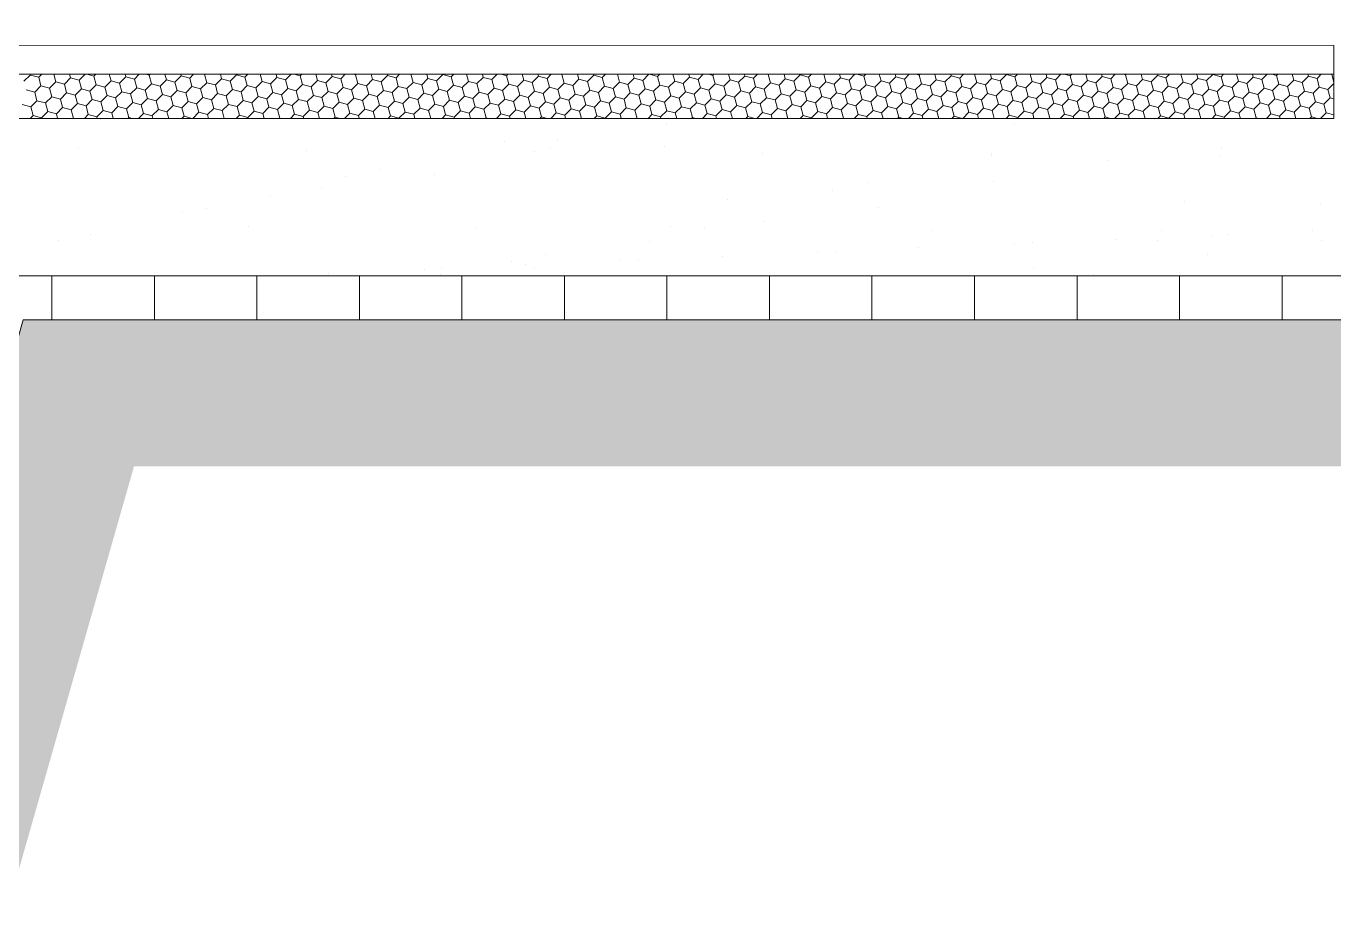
# Model space of a CAD drawing. Header units: millimetres. Extents: x -12161372 to 46643, y -9506984 to 15358.
# Drawn here: x 34078.1 to 34167.2, y 4125.6 to 4185.6 of the extents above; entities that cross this region are included whole.
import ezdxf

# ---------------------------------------------------------------- set-up
doc = ezdxf.new("R2010")
doc.units = ezdxf.units.MM
doc.layers.add('detail balok', color=7, linetype='Continuous', lineweight=9)
doc.layers.add('pondasi', color=7, linetype='Continuous', lineweight=13)

msp = doc.modelspace()

# ---------------------------------------------------------------- hatches: boundary and pattern name
at = {"layer": 'pondasi', "ltscale": 10}
h = msp.add_hatch(dxfattribs=at)
h.set_pattern_fill('AR-PARQ1', color=256, scale=0.07)
h.set_pattern_definition([(90, (0, 1661.965), (-21.336, 21.336), [21.336, -21.336]), (90, (3.556, 1661.965), (-21.336, 21.336), [21.336, -21.336]), (90, (7.112, 1661.965), (-21.336, 21.336), [21.336, -21.336]), (90, (10.668, 1661.965), (-21.336, 21.336), [21.336, -21.336]), (90, (14.224, 1661.965), (-21.336, 21.336), [21.336, -21.336]), (90, (17.78, 1661.965), (-21.336, 21.336), [21.336, -21.336]), (90, (21.336, 1661.965), (-21.336, 21.336), [21.336, -21.336]), (0, (0, 1683.3), (21.336, -21.336), [21.336, -21.336]), (0, (0, 1686.857), (21.336, -21.336), [21.336, -21.336]), (0, (0, 1690.413), (21.336, -21.336), [21.336, -21.336]), (0, (0, 1693.969), (21.336, -21.336), [21.336, -21.336]), (0, (0, 1697.525), (21.336, -21.336), [21.336, -21.336]), (0, (0, 1701.08), (21.336, -21.336), [21.336, -21.336]), (0, (0, 1704.637), (21.336, -21.336), [21.336, -21.336])])
h.paths.add_polyline_path([(33999.66, 4075.56), (33999.66, 4065.56), (34059.703, 4065.56), (34085.417, 4155.56), (34213.826, 4155.56), (34239.54, 4065.56), (34344.626, 4065.56), (34370.34, 4155.56), (34513.903, 4155.56), (34539.617, 4065.56), (34644.703, 4065.56), (34670.417, 4155.56), (34813.903, 4155.56), (34839.617, 4065.56), (34944.703, 4065.56), (34970.417, 4155.56), (35098.903, 4155.56), (35124.617, 4065.56), (35229.703, 4065.56), (35263.589, 4185.56), (35253.589, 4185.56), (35222.16, 4075.56), (35132.16, 4075.56), (35106.446, 4165.56), (34962.874, 4165.56), (34937.16, 4075.56), (34847.16, 4075.56), (34821.446, 4165.56), (34662.874, 4165.56), (34637.16, 4075.56), (34547.16, 4075.56), (34521.446, 4165.56), (34362.797, 4165.56), (34337.083, 4075.56), (34247.083, 4075.56), (34221.369, 4165.56), (34077.874, 4165.56), (34052.16, 4075.56)])
h.paths.add_polyline_path([(33932.137, 4180.641), (33932.056, 4180.56), (33932.16, 4180.56)])
h = msp.add_hatch(dxfattribs=at)
h.set_pattern_fill('ANSI31', color=256, scale=2.2, angle=45)
h.set_pattern_definition([(90, (0, 1661.965), (-6.985, 9e-16), [])])
h.paths.add_polyline_path([(35132.16, 4075.56), (35132.16, 4095.56), (35142.16, 4095.56), (35162.16, 4165.56), (35169.66, 4165.56), (35169.66, 4168.56), (34899.66, 4168.56), (34899.66, 4165.56), (34907.16, 4165.56), (34927.16, 4095.56), (34937.16, 4095.56), (34937.16, 4075.56), (34962.874, 4165.56), (35106.446, 4165.56)])
h.paths.add_polyline_path([(35248.732, 4168.56), (35184.66, 4168.56), (35184.66, 4165.56), (35192.16, 4165.56), (35212.16, 4095.56), (35222.16, 4095.56), (35222.16, 4075.56)])
h.paths.add_polyline_path([(34847.16, 4075.56), (34847.16, 4095.56), (34857.16, 4095.56), (34877.16, 4165.56), (34884.66, 4165.56), (34884.66, 4168.56), (34599.66, 4168.56), (34599.66, 4165.56), (34607.16, 4165.56), (34627.16, 4095.56), (34637.16, 4095.56), (34637.16, 4075.56), (34662.874, 4165.56), (34821.446, 4165.56)])
h.paths.add_polyline_path([(34299.583, 4168.56), (34299.583, 4165.56), (34307.083, 4165.56), (34327.083, 4095.56), (34337.083, 4095.56), (34337.083, 4075.56), (34362.797, 4165.56), (34521.446, 4165.56), (34547.16, 4075.56), (34547.16, 4095.56), (34557.16, 4095.56), (34577.16, 4165.56), (34584.66, 4165.56), (34584.66, 4168.56)])
h.paths.add_polyline_path([(34247.083, 4075.56), (34247.083, 4095.56), (34257.083, 4095.56), (34277.083, 4165.56), (34284.583, 4165.56), (34284.583, 4168.56), (34014.66, 4168.56), (34014.66, 4165.56), (34022.16, 4165.56), (34042.16, 4095.56), (34052.16, 4095.56), (34052.16, 4075.56), (34077.874, 4165.56), (34221.369, 4165.56)])

# ---------------------------------------------------------------- linework, layer by layer
at = {"layer": 'detail balok', "ltscale": 10}
for p, q in [((34014.66, 4182.278), (34167.168, 4182.278)), ((34014.66, 4179.278), (34167.168, 4179.278)), ((34014.66, 4168.56), (34284.583, 4168.56))]:
    msp.add_line(p, q, dxfattribs=at)
at = {"layer": 'pondasi', "ltscale": 10}
for p, q in [((34014.66, 4184.278), (34167.168, 4184.239)), ((34167.168, 4184.239), (34167.168, 4182.239)), ((34167.169, 4184.239), (34167.168, 4179.278)), ((34077.913, 4181.803), (34078.34, 4182.23)), ((34078.34, 4182.23), (34078.327, 4182.278)), ((34078.923, 4182.074), (34078.34, 4182.23)), ((34078.652, 4181.065), (34079.079, 4181.491)), ((34079.079, 4181.491), (34078.922, 4182.074)), ((34078.923, 4182.074), (34079.127, 4182.278)), ((34079.661, 4181.335), (34079.079, 4181.491)), ((34079.661, 4181.335), (34080.088, 4181.762)), ((34080.088, 4181.762), (34079.949, 4182.278)), ((34080.671, 4181.605), (34080.088, 4181.762)), ((34080.671, 4181.606), (34081.097, 4182.032)), ((34080.827, 4181.023), (34080.671, 4181.605)), ((34081.097, 4182.032), (34081.031, 4182.278)), ((34081.68, 4181.876), (34081.097, 4182.032)), ((34081.68, 4181.876), (34082.082, 4182.278)), ((34081.836, 4181.293), (34081.68, 4181.876)), ((34082.689, 4182.146), (34082.198, 4182.278)), ((34082.419, 4181.137), (34082.845, 4181.564)), ((34082.689, 4182.146), (34082.821, 4182.278)), ((34082.845, 4181.564), (34082.689, 4182.146)), ((34083.428, 4181.407), (34082.845, 4181.564)), ((34083.428, 4181.408), (34083.855, 4181.834)), ((34083.854, 4181.834), (34083.735, 4182.278)), ((34084.437, 4181.678), (34083.855, 4181.834)), ((34084.437, 4181.678), (34084.864, 4182.105)), ((34084.593, 4181.095), (34084.437, 4181.678)), ((34084.864, 4182.104), (34084.817, 4182.278)), ((34085.447, 4181.948), (34084.864, 4182.104)), ((34085.446, 4181.948), (34085.776, 4182.278)), ((34085.603, 4181.366), (34085.446, 4181.948)), ((34086.185, 4181.21), (34086.612, 4181.636)), ((34086.456, 4182.219), (34086.235, 4182.278)), ((34086.456, 4182.219), (34086.515, 4182.278)), ((34086.612, 4181.636), (34086.456, 4182.219)), ((34087.195, 4181.48), (34086.612, 4181.636)), ((34087.351, 4180.897), (34087.194, 4181.48)), ((34087.195, 4181.48), (34087.621, 4181.907)), ((34087.621, 4181.906), (34087.521, 4182.278)), ((34088.204, 4181.75), (34087.621, 4181.906)), ((34088.204, 4181.75), (34088.63, 4182.177)), ((34088.36, 4181.168), (34088.204, 4181.75)), ((34088.63, 4182.177), (34088.603, 4182.278)), ((34089.213, 4182.021), (34088.63, 4182.177)), ((34088.943, 4181.012), (34089.369, 4181.438)), ((34089.213, 4182.021), (34089.47, 4182.278)), ((34089.369, 4181.438), (34089.213, 4182.021)), ((34089.952, 4181.282), (34089.369, 4181.438)), ((34089.952, 4181.282), (34090.378, 4181.709)), ((34090.378, 4181.708), (34090.226, 4182.278)), ((34090.961, 4181.552), (34090.379, 4181.708)), ((34090.961, 4181.552), (34091.388, 4181.979)), ((34091.117, 4180.97), (34090.961, 4181.552)), ((34091.388, 4181.979), (34091.308, 4182.278)), ((34091.97, 4181.823), (34091.388, 4181.979)), ((34091.97, 4181.823), (34092.397, 4182.249)), ((34092.126, 4181.24), (34091.97, 4181.823)), ((34092.397, 4182.249), (34092.389, 4182.278)), ((34092.98, 4182.093), (34092.397, 4182.249)), ((34092.709, 4181.084), (34093.136, 4181.511)), ((34092.98, 4182.093), (34093.164, 4182.278)), ((34093.136, 4181.511), (34092.98, 4182.093)), ((34093.719, 4181.354), (34093.136, 4181.511)), ((34093.718, 4181.355), (34094.145, 4181.781)), ((34094.145, 4181.781), (34094.012, 4182.278)), ((34094.728, 4181.625), (34094.145, 4181.781)), ((34094.728, 4181.625), (34095.154, 4182.052)), ((34094.884, 4181.042), (34094.728, 4181.625)), ((34095.154, 4182.051), (34095.094, 4182.278)), ((34095.737, 4181.895), (34095.154, 4182.051)), ((34095.737, 4181.895), (34096.12, 4182.278)), ((34095.893, 4181.313), (34095.737, 4181.895)), ((34096.746, 4182.166), (34096.327, 4182.278)), ((34096.476, 4181.157), (34096.902, 4181.583)), ((34096.746, 4182.166), (34096.858, 4182.278)), ((34096.902, 4181.583), (34096.746, 4182.166)), ((34097.485, 4181.427), (34096.902, 4181.583)), ((34097.485, 4181.427), (34097.912, 4181.854)), ((34097.641, 4180.844), (34097.485, 4181.427)), ((34097.912, 4181.853), (34097.798, 4182.278)), ((34098.494, 4181.697), (34097.912, 4181.853)), ((34098.494, 4181.697), (34098.921, 4182.124)), ((34098.65, 4181.115), (34098.494, 4181.697)), ((34098.921, 4182.124), (34098.88, 4182.278)), ((34099.504, 4181.968), (34098.921, 4182.124)), ((34099.504, 4181.968), (34099.814, 4182.278)), ((34099.66, 4181.385), (34099.504, 4181.968)), ((34100.242, 4181.229), (34100.669, 4181.656)), ((34100.513, 4182.238), (34100.364, 4182.278)), ((34100.513, 4182.238), (34100.553, 4182.278)), ((34100.669, 4181.655), (34100.513, 4182.238)), ((34101.252, 4181.499), (34100.669, 4181.655)), ((34101.252, 4181.499), (34101.678, 4181.926)), ((34101.408, 4180.917), (34101.252, 4181.499)), ((34101.678, 4181.926), (34101.584, 4182.278)), ((34102.261, 4181.77), (34101.678, 4181.926)), ((34102.261, 4181.77), (34102.688, 4182.196)), ((34102.417, 4181.187), (34102.261, 4181.77)), ((34102.687, 4182.196), (34102.666, 4182.278)), ((34103.27, 4182.04), (34102.688, 4182.196)), ((34103, 4181.031), (34103.426, 4181.458)), ((34103.27, 4182.04), (34103.508, 4182.278)), ((34103.426, 4181.457), (34103.27, 4182.04)), ((34104.009, 4181.301), (34103.426, 4181.457)), ((34104.009, 4181.301), (34104.436, 4181.728)), ((34104.436, 4181.728), (34104.288, 4182.278)), ((34105.018, 4181.572), (34104.436, 4181.728)), ((34105.018, 4181.572), (34105.445, 4181.998)), ((34105.174, 4180.989), (34105.018, 4181.572)), ((34105.445, 4181.998), (34105.37, 4182.278)), ((34106.028, 4181.842), (34105.445, 4181.998)), ((34106.184, 4181.26), (34106.027, 4181.842)), ((34106.028, 4181.842), (34106.454, 4182.269)), ((34106.454, 4182.269), (34106.452, 4182.278)), ((34107.037, 4182.113), (34106.454, 4182.269)), ((34106.766, 4181.103), (34107.193, 4181.53)), ((34107.037, 4182.113), (34107.202, 4182.278)), ((34107.193, 4181.53), (34107.037, 4182.113)), ((34107.776, 4181.374), (34107.193, 4181.53)), ((34107.776, 4181.374), (34108.202, 4181.8)), ((34108.202, 4181.8), (34108.074, 4182.278)), ((34108.785, 4181.644), (34108.202, 4181.8)), ((34108.785, 4181.644), (34109.211, 4182.071)), ((34108.941, 4181.062), (34108.785, 4181.644)), ((34109.211, 4182.071), (34109.156, 4182.278)), ((34109.794, 4181.915), (34109.211, 4182.071)), ((34109.794, 4181.915), (34110.157, 4182.278)), ((34109.95, 4181.332), (34109.794, 4181.915)), ((34110.803, 4182.185), (34110.457, 4182.278)), ((34110.533, 4181.176), (34110.96, 4181.603)), ((34110.803, 4182.185), (34110.896, 4182.278)), ((34110.959, 4181.602), (34110.803, 4182.185)), ((34111.542, 4181.446), (34110.96, 4181.602)), ((34111.542, 4181.446), (34111.969, 4181.873)), ((34111.698, 4180.864), (34111.542, 4181.446)), ((34111.969, 4181.873), (34111.86, 4182.278)), ((34112.552, 4181.717), (34111.969, 4181.873)), ((34112.551, 4181.717), (34112.978, 4182.143)), ((34112.708, 4181.134), (34112.551, 4181.717)), ((34112.978, 4182.143), (34112.942, 4182.278)), ((34113.561, 4181.987), (34112.978, 4182.143)), ((34113.561, 4181.987), (34113.851, 4182.278)), ((34113.717, 4181.404), (34113.561, 4181.987)), ((34114.3, 4181.248), (34114.726, 4181.675)), ((34114.57, 4182.258), (34114.494, 4182.278)), ((34114.57, 4182.258), (34114.59, 4182.278)), ((34114.726, 4181.675), (34114.57, 4182.258)), ((34115.309, 4181.519), (34114.726, 4181.675)), ((34115.309, 4181.519), (34115.735, 4181.945)), ((34115.465, 4180.936), (34115.309, 4181.519)), ((34115.735, 4181.945), (34115.646, 4182.278)), ((34116.318, 4181.789), (34115.735, 4181.945)), ((34116.318, 4181.789), (34116.745, 4182.216)), ((34116.474, 4181.206), (34116.318, 4181.789)), ((34116.745, 4182.216), (34116.728, 4182.278)), ((34117.327, 4182.06), (34116.745, 4182.216)), ((34117.057, 4181.05), (34117.483, 4181.477)), ((34117.327, 4182.06), (34117.546, 4182.278)), ((34117.483, 4181.477), (34117.327, 4182.06)), ((34118.066, 4181.321), (34117.484, 4181.477)), ((34118.066, 4181.321), (34118.493, 4181.747)), ((34118.493, 4181.747), (34118.35, 4182.278)), ((34119.075, 4181.591), (34118.493, 4181.747)), ((34119.075, 4181.591), (34119.502, 4182.018)), ((34119.231, 4181.009), (34119.075, 4181.591)), ((34119.502, 4182.018), (34119.432, 4182.278)), ((34120.085, 4181.862), (34119.502, 4182.018)), ((34120.085, 4181.862), (34120.501, 4182.278)), ((34120.241, 4181.279), (34120.085, 4181.862)), ((34121.094, 4182.132), (34120.549, 4182.278)), ((34120.824, 4181.123), (34121.25, 4181.549)), ((34121.094, 4182.132), (34121.24, 4182.278)), ((34121.25, 4181.549), (34121.094, 4182.132)), ((34121.833, 4181.393), (34121.25, 4181.549)), ((34121.833, 4181.393), (34122.259, 4181.82)), ((34122.259, 4181.82), (34122.136, 4182.278)), ((34122.842, 4181.664), (34122.259, 4181.82)), ((34122.842, 4181.664), (34123.269, 4182.09)), ((34122.998, 4181.081), (34122.842, 4181.664)), ((34123.269, 4182.09), (34123.218, 4182.278)), ((34123.851, 4181.934), (34123.269, 4182.09)), ((34123.851, 4181.934), (34124.195, 4182.278)), ((34124.007, 4181.351), (34123.851, 4181.934)), ((34124.861, 4182.205), (34124.586, 4182.278)), ((34124.59, 4181.195), (34125.017, 4181.622)), ((34125.017, 4181.622), (34124.86, 4182.205)), ((34124.861, 4182.205), (34124.934, 4182.278)), ((34125.599, 4181.466), (34125.017, 4181.622)), ((34125.599, 4181.466), (34126.026, 4181.892)), ((34125.755, 4180.883), (34125.599, 4181.466)), ((34126.026, 4181.892), (34125.922, 4182.278)), ((34126.609, 4181.736), (34126.026, 4181.892)), ((34126.609, 4181.736), (34127.035, 4182.163)), ((34126.765, 4181.153), (34126.609, 4181.736)), ((34127.035, 4182.163), (34127.004, 4182.278)), ((34127.618, 4182.007), (34127.035, 4182.163)), ((34127.347, 4180.997), (34127.774, 4181.424)), ((34127.618, 4182.007), (34127.889, 4182.278)), ((34127.774, 4181.424), (34127.618, 4182.007)), ((34128.357, 4181.268), (34127.774, 4181.424)), ((34128.357, 4181.268), (34128.783, 4181.694)), ((34128.627, 4182.277), (34128.623, 4182.278)), ((34128.627, 4182.277), (34128.628, 4182.278)), ((34128.783, 4181.694), (34128.627, 4182.277)), ((34129.366, 4181.538), (34128.783, 4181.694)), ((34129.366, 4181.538), (34129.793, 4181.965)), ((34129.522, 4180.955), (34129.366, 4181.538)), ((34129.792, 4181.965), (34129.709, 4182.278)), ((34130.375, 4181.809), (34129.793, 4181.965)), ((34130.375, 4181.809), (34130.802, 4182.235)), ((34130.531, 4181.226), (34130.375, 4181.809)), ((34130.802, 4182.235), (34130.79, 4182.278)), ((34131.385, 4182.079), (34130.802, 4182.235)), ((34131.114, 4181.07), (34131.541, 4181.496)), ((34131.384, 4182.079), (34131.583, 4182.278)), ((34131.541, 4181.496), (34131.384, 4182.079)), ((34132.123, 4181.34), (34131.541, 4181.496)), ((34132.123, 4181.34), (34132.55, 4181.767)), ((34132.55, 4181.767), (34132.413, 4182.278)), ((34133.133, 4181.611), (34132.55, 4181.767)), ((34133.289, 4181.028), (34133.132, 4181.611)), ((34133.133, 4181.611), (34133.559, 4182.037)), ((34133.559, 4182.037), (34133.495, 4182.278)), ((34134.142, 4181.881), (34133.559, 4182.037)), ((34134.142, 4181.881), (34134.539, 4182.278)), ((34134.298, 4181.298), (34134.142, 4181.881)), ((34135.151, 4182.151), (34134.679, 4182.278)), ((34134.881, 4181.142), (34135.307, 4181.569)), ((34135.151, 4182.152), (34135.277, 4182.278)), ((34135.307, 4181.569), (34135.151, 4182.151)), ((34135.89, 4181.413), (34135.307, 4181.569)), ((34135.89, 4181.413), (34136.316, 4181.839)), ((34136.316, 4181.839), (34136.199, 4182.278)), ((34136.899, 4181.683), (34136.317, 4181.839)), ((34136.899, 4181.683), (34137.326, 4182.11)), ((34137.055, 4181.1), (34136.899, 4181.683)), ((34137.326, 4182.11), (34137.281, 4182.278)), ((34137.908, 4181.954), (34137.326, 4182.11)), ((34137.908, 4181.954), (34138.233, 4182.278)), ((34138.064, 4181.371), (34137.908, 4181.954)), ((34138.647, 4181.215), (34139.074, 4181.641)), ((34138.918, 4182.224), (34138.716, 4182.278)), ((34138.918, 4182.224), (34138.972, 4182.278)), ((34139.074, 4181.641), (34138.918, 4182.224)), ((34139.657, 4181.485), (34139.074, 4181.641)), ((34139.656, 4181.485), (34140.083, 4181.912)), ((34139.813, 4180.902), (34139.656, 4181.485)), ((34140.083, 4181.912), (34139.985, 4182.278)), ((34140.666, 4181.756), (34140.083, 4181.912)), ((34140.666, 4181.756), (34141.092, 4182.182)), ((34140.822, 4181.173), (34140.666, 4181.756)), ((34141.092, 4182.182), (34141.067, 4182.278)), ((34141.675, 4182.026), (34141.092, 4182.182)), ((34141.405, 4181.017), (34141.831, 4181.443)), ((34141.675, 4182.026), (34141.927, 4182.278)), ((34141.831, 4181.443), (34141.675, 4182.026)), ((34142.414, 4181.287), (34141.831, 4181.443)), ((34142.414, 4181.287), (34142.84, 4181.714)), ((34142.84, 4181.714), (34142.689, 4182.278)), ((34143.423, 4181.558), (34142.84, 4181.714)), ((34143.423, 4181.558), (34143.85, 4181.984)), ((34143.579, 4180.975), (34143.423, 4181.558)), ((34143.85, 4181.984), (34143.771, 4182.278)), ((34144.432, 4181.828), (34143.85, 4181.984)), ((34144.432, 4181.828), (34144.859, 4182.255)), ((34144.588, 4181.245), (34144.432, 4181.828)), ((34144.859, 4182.255), (34144.853, 4182.278)), ((34145.442, 4182.098), (34144.859, 4182.255)), ((34145.171, 4181.089), (34145.598, 4181.516)), ((34145.442, 4182.099), (34145.621, 4182.278)), ((34145.598, 4181.516), (34145.442, 4182.098)), ((34146.18, 4181.36), (34145.598, 4181.516)), ((34146.18, 4181.36), (34146.607, 4181.786)), ((34146.607, 4181.786), (34146.475, 4182.278)), ((34147.19, 4181.63), (34146.607, 4181.786)), ((34147.19, 4181.63), (34147.616, 4182.057)), ((34147.346, 4181.047), (34147.19, 4181.63)), ((34147.616, 4182.057), (34147.557, 4182.278)), ((34148.199, 4181.9), (34147.616, 4182.057)), ((34148.199, 4181.901), (34148.576, 4182.278)), ((34148.355, 4181.318), (34148.199, 4181.9)), ((34149.208, 4182.171), (34148.809, 4182.278)), ((34148.938, 4181.162), (34149.364, 4181.588)), ((34149.208, 4182.171), (34149.315, 4182.278)), ((34149.364, 4181.588), (34149.208, 4182.171)), ((34149.947, 4181.432), (34149.364, 4181.588)), ((34149.947, 4181.432), (34150.374, 4181.859)), ((34150.103, 4180.849), (34149.947, 4181.432)), ((34150.374, 4181.859), (34150.261, 4182.278)), ((34150.956, 4181.702), (34150.374, 4181.859)), ((34150.956, 4181.703), (34151.383, 4182.129)), ((34151.112, 4181.12), (34150.956, 4181.702)), ((34151.383, 4182.129), (34151.343, 4182.278)), ((34151.966, 4181.973), (34151.383, 4182.129)), ((34152.122, 4181.39), (34151.965, 4181.973)), ((34151.966, 4181.973), (34152.27, 4182.278)), ((34152.704, 4181.234), (34153.131, 4181.661)), ((34152.975, 4182.243), (34152.846, 4182.278)), ((34152.975, 4182.243), (34153.009, 4182.278)), ((34153.131, 4181.661), (34152.975, 4182.243)), ((34153.714, 4181.505), (34153.131, 4181.661)), ((34153.714, 4181.505), (34154.14, 4181.931)), ((34153.87, 4180.922), (34153.714, 4181.505)), ((34154.14, 4181.931), (34154.047, 4182.278)), ((34154.723, 4181.775), (34154.14, 4181.931)), ((34154.723, 4181.775), (34155.149, 4182.202)), ((34154.879, 4181.192), (34154.723, 4181.775)), ((34155.149, 4182.202), (34155.129, 4182.278)), ((34155.732, 4182.045), (34155.15, 4182.202)), ((34155.462, 4181.036), (34155.888, 4181.463)), ((34155.732, 4182.045), (34155.965, 4182.278)), ((34155.888, 4181.463), (34155.732, 4182.045)), ((34156.471, 4181.307), (34155.888, 4181.463)), ((34156.471, 4181.307), (34156.898, 4181.733)), ((34156.897, 4181.733), (34156.751, 4182.278)), ((34157.48, 4181.577), (34156.898, 4181.733)), ((34157.48, 4181.577), (34157.907, 4182.004)), ((34157.636, 4180.994), (34157.48, 4181.577)), ((34157.907, 4182.004), (34157.833, 4182.278)), ((34158.49, 4181.847), (34157.907, 4182.004)), ((34158.489, 4181.848), (34158.916, 4182.274)), ((34158.646, 4181.265), (34158.489, 4181.847)), ((34158.916, 4182.274), (34158.915, 4182.278)), ((34159.499, 4182.118), (34158.916, 4182.274)), ((34159.228, 4181.109), (34159.655, 4181.535)), ((34159.499, 4182.118), (34159.659, 4182.278)), ((34159.655, 4181.535), (34159.499, 4182.118)), ((34160.238, 4181.379), (34159.655, 4181.535)), ((34160.238, 4181.379), (34160.664, 4181.806)), ((34160.664, 4181.806), (34160.537, 4182.278)), ((34161.247, 4181.649), (34160.664, 4181.806)), ((34161.247, 4181.65), (34161.673, 4182.076)), ((34161.403, 4181.067), (34161.247, 4181.649)), ((34161.673, 4182.076), (34161.619, 4182.278)), ((34162.256, 4181.92), (34161.673, 4182.076)), ((34162.256, 4181.92), (34162.614, 4182.278)), ((34162.412, 4181.337), (34162.256, 4181.92)), ((34163.265, 4182.19), (34162.938, 4182.278)), ((34162.995, 4181.181), (34163.421, 4181.608)), ((34163.265, 4182.19), (34163.353, 4182.278)), ((34163.421, 4181.608), (34163.265, 4182.19)), ((34164.004, 4181.451), (34163.422, 4181.608)), ((34164.004, 4181.452), (34164.431, 4181.878)), ((34164.16, 4180.869), (34164.004, 4181.451)), ((34164.431, 4181.878), (34164.323, 4182.278)), ((34165.013, 4181.722), (34164.431, 4181.878)), ((34165.013, 4181.722), (34165.44, 4182.149)), ((34165.169, 4181.139), (34165.013, 4181.722)), ((34165.44, 4182.148), (34165.405, 4182.278)), ((34166.023, 4181.992), (34165.44, 4182.148)), ((34166.023, 4181.992), (34166.308, 4182.278)), ((34166.179, 4181.41), (34166.023, 4181.992)), ((34166.762, 4181.254), (34167.168, 4181.66)), ((34167.168, 4181.753), (34167.032, 4182.263)), ((34078.652, 4181.065), (34078.069, 4181.221)), ((34078.808, 4180.482), (34078.652, 4181.065)), ((34079.391, 4180.326), (34079.817, 4180.752)), ((34079.817, 4180.752), (34079.661, 4181.335)), ((34080.4, 4180.596), (34079.818, 4180.752)), ((34080.4, 4180.596), (34080.827, 4181.023)), ((34080.556, 4180.013), (34080.4, 4180.596)), ((34081.409, 4180.867), (34080.827, 4181.023)), ((34081.409, 4180.867), (34081.836, 4181.293)), ((34081.565, 4180.284), (34081.409, 4180.867)), ((34082.419, 4181.137), (34081.836, 4181.293)), ((34082.148, 4180.128), (34082.575, 4180.554)), ((34082.575, 4180.554), (34082.419, 4181.137)), ((34083.158, 4180.398), (34082.575, 4180.554)), ((34083.158, 4180.398), (34083.584, 4180.825)), ((34083.584, 4180.825), (34083.428, 4181.407)), ((34084.167, 4180.669), (34083.584, 4180.825)), ((34084.167, 4180.669), (34084.593, 4181.095)), ((34084.323, 4180.086), (34084.167, 4180.669)), ((34085.176, 4180.939), (34084.593, 4181.095)), ((34085.176, 4180.939), (34085.603, 4181.366)), ((34085.332, 4180.356), (34085.176, 4180.939)), ((34086.185, 4181.209), (34085.603, 4181.366)), ((34085.915, 4180.2), (34086.341, 4180.627)), ((34086.341, 4180.627), (34086.185, 4181.209)), ((34086.924, 4180.471), (34086.341, 4180.627)), ((34086.924, 4180.471), (34087.351, 4180.897)), ((34087.933, 4180.741), (34087.351, 4180.897)), ((34087.933, 4180.741), (34088.36, 4181.168)), ((34088.089, 4180.158), (34087.933, 4180.741)), ((34088.943, 4181.012), (34088.36, 4181.168)), ((34089.099, 4180.429), (34088.943, 4181.012)), ((34089.681, 4180.273), (34090.108, 4180.699)), ((34090.108, 4180.699), (34089.952, 4181.282)), ((34090.691, 4180.543), (34090.108, 4180.699)), ((34090.691, 4180.543), (34091.117, 4180.97)), ((34090.847, 4179.96), (34090.691, 4180.543)), ((34091.7, 4180.814), (34091.117, 4180.97)), ((34091.7, 4180.814), (34092.127, 4181.24)), ((34091.856, 4180.231), (34091.7, 4180.814)), ((34092.709, 4181.084), (34092.127, 4181.24)), ((34092.865, 4180.501), (34092.709, 4181.084)), ((34093.448, 4180.345), (34093.875, 4180.772)), ((34093.875, 4180.772), (34093.718, 4181.354)), ((34094.457, 4180.616), (34093.875, 4180.772)), ((34094.457, 4180.616), (34094.884, 4181.042)), ((34094.613, 4180.033), (34094.457, 4180.616)), ((34095.467, 4180.886), (34094.884, 4181.042)), ((34095.467, 4180.886), (34095.893, 4181.313)), ((34095.623, 4180.303), (34095.467, 4180.886)), ((34096.476, 4181.156), (34095.893, 4181.313)), ((34096.205, 4180.147), (34096.632, 4180.574)), ((34096.632, 4180.574), (34096.476, 4181.156)), ((34097.215, 4180.418), (34096.632, 4180.574)), ((34097.215, 4180.418), (34097.641, 4180.844)), ((34098.224, 4180.688), (34097.641, 4180.844)), ((34098.224, 4180.688), (34098.65, 4181.115)), ((34098.38, 4180.105), (34098.224, 4180.688)), ((34099.233, 4180.958), (34098.651, 4181.115)), ((34099.233, 4180.959), (34099.66, 4181.385)), ((34099.389, 4180.376), (34099.233, 4180.958)), ((34100.242, 4181.229), (34099.66, 4181.385)), ((34099.972, 4180.22), (34100.399, 4180.646)), ((34100.398, 4180.646), (34100.242, 4181.229)), ((34100.981, 4180.49), (34100.399, 4180.646)), ((34100.981, 4180.49), (34101.408, 4180.917)), ((34101.991, 4180.76), (34101.408, 4180.917)), ((34102.147, 4180.178), (34101.99, 4180.76)), ((34101.991, 4180.761), (34102.417, 4181.187)), ((34103, 4181.031), (34102.417, 4181.187)), ((34103.156, 4180.448), (34103, 4181.031)), ((34103.739, 4180.292), (34104.165, 4180.719)), ((34104.165, 4180.719), (34104.009, 4181.301)), ((34104.748, 4180.563), (34104.165, 4180.719)), ((34104.748, 4180.563), (34105.174, 4180.989)), ((34104.904, 4179.98), (34104.748, 4180.563)), ((34105.757, 4180.833), (34105.174, 4180.989)), ((34105.757, 4180.833), (34106.184, 4181.26)), ((34105.913, 4180.25), (34105.757, 4180.833)), ((34106.766, 4181.103), (34106.184, 4181.26)), ((34106.922, 4180.521), (34106.766, 4181.103)), ((34107.505, 4180.365), (34107.932, 4180.791)), ((34107.932, 4180.791), (34107.776, 4181.374)), ((34108.515, 4180.635), (34107.932, 4180.791)), ((34108.514, 4180.635), (34108.941, 4181.062)), ((34108.671, 4180.052), (34108.514, 4180.635)), ((34109.524, 4180.905), (34108.941, 4181.062)), ((34109.524, 4180.906), (34109.95, 4181.332)), ((34109.68, 4180.323), (34109.524, 4180.905)), ((34110.533, 4181.176), (34109.95, 4181.332)), ((34110.263, 4180.167), (34110.689, 4180.593)), ((34110.689, 4180.593), (34110.533, 4181.176)), ((34111.272, 4180.437), (34110.689, 4180.593)), ((34111.272, 4180.437), (34111.698, 4180.864)), ((34112.281, 4180.707), (34111.698, 4180.864)), ((34112.281, 4180.708), (34112.708, 4181.134)), ((34112.437, 4180.125), (34112.281, 4180.707)), ((34113.29, 4180.978), (34112.708, 4181.134)), ((34113.29, 4180.978), (34113.717, 4181.405)), ((34113.446, 4180.395), (34113.29, 4180.978)), ((34114.3, 4181.248), (34113.717, 4181.404)), ((34114.029, 4180.239), (34114.456, 4180.666)), ((34114.456, 4180.666), (34114.299, 4181.248)), ((34115.038, 4180.509), (34114.456, 4180.666)), ((34115.038, 4180.51), (34115.465, 4180.936)), ((34116.048, 4180.78), (34115.465, 4180.936)), ((34116.048, 4180.78), (34116.474, 4181.207)), ((34116.204, 4180.197), (34116.048, 4180.78)), ((34117.057, 4181.05), (34116.474, 4181.206)), ((34117.213, 4180.468), (34117.057, 4181.05)), ((34117.796, 4180.312), (34118.222, 4180.738)), ((34118.222, 4180.738), (34118.066, 4181.321)), ((34118.805, 4180.582), (34118.222, 4180.738)), ((34118.805, 4180.582), (34119.232, 4181.009)), ((34118.961, 4179.999), (34118.805, 4180.582)), ((34119.814, 4180.852), (34119.232, 4181.009)), ((34119.814, 4180.852), (34120.241, 4181.279)), ((34119.97, 4180.27), (34119.814, 4180.852)), ((34120.824, 4181.123), (34120.241, 4181.279)), ((34120.553, 4180.114), (34120.98, 4180.54)), ((34120.98, 4180.54), (34120.823, 4181.123)), ((34121.562, 4180.384), (34120.98, 4180.54)), ((34121.562, 4180.384), (34121.989, 4180.811)), ((34121.989, 4180.811), (34121.833, 4181.393)), ((34122.572, 4180.654), (34121.989, 4180.811)), ((34122.572, 4180.655), (34122.998, 4181.081)), ((34122.728, 4180.072), (34122.572, 4180.654)), ((34123.581, 4180.925), (34122.998, 4181.081)), ((34123.581, 4180.925), (34124.007, 4181.352)), ((34123.737, 4180.342), (34123.581, 4180.925)), ((34124.59, 4181.195), (34124.007, 4181.351)), ((34124.32, 4180.186), (34124.746, 4180.613)), ((34124.746, 4180.613), (34124.59, 4181.195)), ((34125.329, 4180.456), (34124.746, 4180.613)), ((34125.329, 4180.457), (34125.755, 4180.883)), ((34126.338, 4180.727), (34125.756, 4180.883)), ((34126.338, 4180.727), (34126.765, 4181.154)), ((34126.494, 4180.144), (34126.338, 4180.727)), ((34127.347, 4180.997), (34126.765, 4181.153)), ((34127.504, 4180.415), (34127.347, 4180.997)), ((34128.086, 4180.259), (34128.513, 4180.685)), ((34128.513, 4180.685), (34128.357, 4181.268)), ((34129.096, 4180.529), (34128.513, 4180.685)), ((34129.252, 4179.946), (34129.095, 4180.529)), ((34129.096, 4180.529), (34129.522, 4180.956)), ((34130.105, 4180.799), (34129.522, 4180.955)), ((34130.105, 4180.799), (34130.531, 4181.226)), ((34130.261, 4180.217), (34130.105, 4180.799)), ((34131.114, 4181.07), (34130.531, 4181.226)), ((34131.27, 4180.487), (34131.114, 4181.07)), ((34131.853, 4180.331), (34132.279, 4180.758)), ((34132.279, 4180.757), (34132.123, 4181.34)), ((34132.862, 4180.601), (34132.279, 4180.757)), ((34132.862, 4180.601), (34133.289, 4181.028)), ((34133.018, 4180.019), (34132.862, 4180.601)), ((34133.871, 4180.872), (34133.289, 4181.028)), ((34133.871, 4180.872), (34134.298, 4181.298)), ((34134.027, 4180.289), (34133.871, 4180.872)), ((34134.881, 4181.142), (34134.298, 4181.298)), ((34134.61, 4180.133), (34135.037, 4180.56)), ((34135.037, 4180.56), (34134.881, 4181.142)), ((34135.62, 4180.403), (34135.037, 4180.56)), ((34135.619, 4180.404), (34136.046, 4180.83)), ((34136.046, 4180.83), (34135.89, 4181.413)), ((34136.629, 4180.674), (34136.046, 4180.83)), ((34136.629, 4180.674), (34137.055, 4181.1)), ((34136.785, 4180.091), (34136.629, 4180.674)), ((34137.638, 4180.944), (34137.055, 4181.1)), ((34137.638, 4180.944), (34138.065, 4181.371)), ((34137.794, 4180.362), (34137.638, 4180.944)), ((34138.647, 4181.215), (34138.065, 4181.371)), ((34138.377, 4180.206), (34138.803, 4180.632)), ((34138.803, 4180.632), (34138.647, 4181.215)), ((34139.386, 4180.476), (34138.803, 4180.632)), ((34139.386, 4180.476), (34139.813, 4180.903)), ((34140.395, 4180.746), (34139.813, 4180.902)), ((34140.395, 4180.746), (34140.822, 4181.173)), ((34140.551, 4180.164), (34140.395, 4180.746)), ((34141.405, 4181.017), (34140.822, 4181.173)), ((34141.561, 4180.434), (34141.405, 4181.017)), ((34142.143, 4180.278), (34142.57, 4180.705)), ((34142.57, 4180.704), (34142.414, 4181.287)), ((34143.153, 4180.548), (34142.57, 4180.704)), ((34143.153, 4180.548), (34143.579, 4180.975)), ((34143.309, 4179.966), (34143.153, 4180.548)), ((34144.162, 4180.819), (34143.579, 4180.975)), ((34144.162, 4180.819), (34144.588, 4181.245)), ((34144.318, 4180.236), (34144.162, 4180.819)), ((34145.171, 4181.089), (34144.589, 4181.245)), ((34145.327, 4180.506), (34145.171, 4181.089)), ((34145.91, 4180.35), (34146.337, 4180.777)), ((34146.336, 4180.777), (34146.18, 4181.36)), ((34146.919, 4180.621), (34146.337, 4180.777)), ((34146.919, 4180.621), (34147.346, 4181.047)), ((34147.075, 4180.038), (34146.919, 4180.621)), ((34147.929, 4180.891), (34147.346, 4181.047)), ((34148.085, 4180.309), (34147.928, 4180.891)), ((34147.929, 4180.891), (34148.355, 4181.318)), ((34148.938, 4181.162), (34148.355, 4181.318)), ((34148.667, 4180.152), (34149.094, 4180.579)), ((34149.094, 4180.579), (34148.938, 4181.162)), ((34149.677, 4180.423), (34149.094, 4180.579)), ((34149.677, 4180.423), (34150.103, 4180.849)), ((34150.686, 4180.693), (34150.103, 4180.849)), ((34150.686, 4180.693), (34151.112, 4181.12)), ((34150.842, 4180.111), (34150.686, 4180.693)), ((34151.695, 4180.964), (34151.112, 4181.12)), ((34151.695, 4180.964), (34152.122, 4181.39)), ((34151.851, 4180.381), (34151.695, 4180.964)), ((34152.704, 4181.234), (34152.122, 4181.39)), ((34152.434, 4180.225), (34152.861, 4180.652)), ((34152.86, 4180.651), (34152.704, 4181.234)), ((34153.443, 4180.495), (34152.861, 4180.651)), ((34153.443, 4180.495), (34153.87, 4180.922)), ((34154.453, 4180.766), (34153.87, 4180.922)), ((34154.452, 4180.766), (34154.879, 4181.192)), ((34154.609, 4180.183), (34154.452, 4180.766)), ((34155.462, 4181.036), (34154.879, 4181.192)), ((34155.618, 4180.453), (34155.462, 4181.036)), ((34156.201, 4180.297), (34156.627, 4180.724)), ((34156.627, 4180.724), (34156.471, 4181.307)), ((34157.21, 4180.568), (34156.627, 4180.724)), ((34157.21, 4180.568), (34157.636, 4180.994)), ((34157.366, 4179.985), (34157.21, 4180.568)), ((34158.219, 4180.838), (34157.636, 4180.994)), ((34158.219, 4180.838), (34158.646, 4181.265)), ((34158.375, 4180.255), (34158.219, 4180.838)), ((34159.228, 4181.109), (34158.646, 4181.265)), ((34159.384, 4180.526), (34159.228, 4181.109)), ((34159.967, 4180.37), (34160.394, 4180.796)), ((34160.394, 4180.796), (34160.237, 4181.379)), ((34160.976, 4180.64), (34160.394, 4180.796)), ((34160.976, 4180.64), (34161.403, 4181.067)), ((34161.132, 4180.057), (34160.976, 4180.64)), ((34161.986, 4180.911), (34161.403, 4181.067)), ((34161.986, 4180.911), (34162.412, 4181.337)), ((34162.142, 4180.328), (34161.986, 4180.911)), ((34162.995, 4181.181), (34162.412, 4181.337)), ((34162.724, 4180.172), (34163.151, 4180.598)), ((34163.151, 4180.598), (34162.995, 4181.181)), ((34163.734, 4180.442), (34163.151, 4180.598)), ((34163.734, 4180.442), (34164.16, 4180.869)), ((34164.743, 4180.713), (34164.16, 4180.869)), ((34164.743, 4180.713), (34165.17, 4181.139)), ((34164.899, 4180.13), (34164.743, 4180.713)), ((34165.752, 4180.983), (34165.17, 4181.139)), ((34165.752, 4180.983), (34166.179, 4181.41)), ((34165.908, 4180.4), (34165.752, 4180.983)), ((34166.762, 4181.254), (34166.179, 4181.41)), ((34166.491, 4180.244), (34166.918, 4180.671)), ((34166.918, 4180.671), (34166.761, 4181.254)), ((34167.168, 4180.604), (34166.918, 4180.671)), ((34078.382, 4180.055), (34077.799, 4180.211)), ((34078.382, 4180.055), (34078.808, 4180.482)), ((34078.538, 4179.473), (34078.382, 4180.055)), ((34079.391, 4180.326), (34078.808, 4180.482)), ((34079.12, 4179.317), (34079.547, 4179.743)), ((34079.547, 4179.743), (34079.391, 4180.326)), ((34080.13, 4179.587), (34079.547, 4179.743)), ((34080.13, 4179.587), (34080.556, 4180.014)), ((34081.139, 4179.857), (34080.556, 4180.013)), ((34081.139, 4179.857), (34081.566, 4180.284)), ((34081.294, 4179.278), (34081.139, 4179.857)), ((34082.148, 4180.128), (34081.566, 4180.284)), ((34082.304, 4179.545), (34082.148, 4180.128)), ((34082.887, 4179.389), (34083.314, 4179.816)), ((34083.314, 4179.815), (34083.157, 4180.398)), ((34083.896, 4179.659), (34083.314, 4179.815)), ((34083.896, 4179.659), (34084.323, 4180.086)), ((34083.998, 4179.278), (34083.896, 4179.659)), ((34084.906, 4179.93), (34084.323, 4180.086)), ((34084.906, 4179.93), (34085.332, 4180.356)), ((34085.062, 4179.347), (34084.906, 4179.93)), ((34085.915, 4180.2), (34085.332, 4180.356)), ((34086.071, 4179.618), (34085.915, 4180.2)), ((34086.654, 4179.462), (34087.08, 4179.888)), ((34087.08, 4179.888), (34086.924, 4180.471)), ((34087.663, 4179.732), (34087.08, 4179.888)), ((34087.663, 4179.732), (34088.09, 4180.158)), ((34087.784, 4179.278), (34087.663, 4179.732)), ((34088.672, 4180.002), (34088.09, 4180.158)), ((34088.672, 4180.002), (34089.099, 4180.429)), ((34088.828, 4179.42), (34088.672, 4180.002)), ((34089.682, 4180.273), (34089.099, 4180.429)), ((34089.425, 4179.278), (34089.838, 4179.69)), ((34089.838, 4179.69), (34089.681, 4180.273)), ((34090.42, 4179.534), (34089.838, 4179.69)), ((34090.42, 4179.534), (34090.847, 4179.961)), ((34091.43, 4179.804), (34090.847, 4179.96)), ((34091.57, 4179.278), (34091.429, 4179.804)), ((34091.43, 4179.804), (34091.856, 4180.231)), ((34092.439, 4180.075), (34091.856, 4180.231)), ((34092.439, 4180.075), (34092.865, 4180.501)), ((34092.595, 4179.492), (34092.439, 4180.075)), ((34093.448, 4180.345), (34092.865, 4180.501)), ((34093.178, 4179.336), (34093.604, 4179.763)), ((34093.604, 4179.762), (34093.448, 4180.345)), ((34094.187, 4179.606), (34093.604, 4179.762)), ((34094.187, 4179.606), (34094.613, 4180.033)), ((34095.196, 4179.877), (34094.614, 4180.033)), ((34095.196, 4179.877), (34095.623, 4180.303)), ((34095.352, 4179.294), (34095.196, 4179.877)), ((34096.205, 4180.147), (34095.623, 4180.303)), ((34096.361, 4179.564), (34096.205, 4180.147)), ((34096.944, 4179.408), (34097.371, 4179.835)), ((34097.371, 4179.835), (34097.215, 4180.418)), ((34097.954, 4179.679), (34097.371, 4179.835)), ((34097.953, 4179.679), (34098.38, 4180.105)), ((34098.061, 4179.278), (34097.953, 4179.679)), ((34098.963, 4179.949), (34098.38, 4180.105)), ((34098.963, 4179.949), (34099.389, 4180.376)), ((34099.119, 4179.367), (34098.963, 4179.949)), ((34099.972, 4180.22), (34099.389, 4180.376)), ((34100.128, 4179.637), (34099.972, 4180.22)), ((34100.711, 4179.481), (34101.137, 4179.907)), ((34101.137, 4179.907), (34100.981, 4180.49)), ((34101.72, 4179.751), (34101.137, 4179.907)), ((34101.72, 4179.751), (34102.147, 4180.178)), ((34101.847, 4179.278), (34101.72, 4179.751)), ((34102.729, 4180.022), (34102.147, 4180.178)), ((34102.729, 4180.022), (34103.156, 4180.448)), ((34102.885, 4179.439), (34102.729, 4180.022)), ((34103.739, 4180.292), (34103.156, 4180.448)), ((34103.468, 4179.283), (34103.895, 4179.71)), ((34103.895, 4179.709), (34103.739, 4180.292)), ((34104.477, 4179.553), (34103.895, 4179.709)), ((34104.477, 4179.553), (34104.904, 4179.98)), ((34105.487, 4179.824), (34104.904, 4179.98)), ((34105.487, 4179.824), (34105.913, 4180.25)), ((34105.633, 4179.278), (34105.487, 4179.824)), ((34106.496, 4180.094), (34105.913, 4180.25)), ((34106.496, 4180.094), (34106.922, 4180.521)), ((34106.652, 4179.511), (34106.496, 4180.094)), ((34107.505, 4180.365), (34106.923, 4180.521)), ((34107.235, 4179.355), (34107.661, 4179.782)), ((34107.661, 4179.782), (34107.505, 4180.365)), ((34108.244, 4179.626), (34107.661, 4179.782)), ((34108.244, 4179.626), (34108.671, 4180.052)), ((34109.253, 4179.896), (34108.671, 4180.052)), ((34109.253, 4179.896), (34109.68, 4180.323)), ((34109.409, 4179.313), (34109.253, 4179.896)), ((34110.263, 4180.167), (34109.68, 4180.323)), ((34110.419, 4179.584), (34110.262, 4180.167)), ((34111.001, 4179.428), (34111.428, 4179.854)), ((34111.428, 4179.854), (34111.272, 4180.437)), ((34112.011, 4179.698), (34111.428, 4179.854)), ((34112.011, 4179.698), (34112.437, 4180.125)), ((34112.123, 4179.278), (34112.011, 4179.698)), ((34113.02, 4179.969), (34112.437, 4180.125)), ((34113.02, 4179.969), (34113.446, 4180.395)), ((34113.176, 4179.386), (34113.02, 4179.969)), ((34114.029, 4180.239), (34113.446, 4180.395)), ((34113.807, 4179.278), (34114.185, 4179.656)), ((34114.185, 4179.656), (34114.029, 4180.239)), ((34114.768, 4179.5), (34114.185, 4179.656)), ((34114.768, 4179.5), (34115.195, 4179.927)), ((34115.194, 4179.927), (34115.038, 4180.509)), ((34115.777, 4179.771), (34115.195, 4179.927)), ((34115.777, 4179.771), (34116.204, 4180.197)), ((34115.909, 4179.278), (34115.777, 4179.771)), ((34116.787, 4180.041), (34116.204, 4180.197)), ((34116.786, 4180.041), (34117.213, 4180.468)), ((34116.943, 4179.458), (34116.786, 4180.041)), ((34117.796, 4180.312), (34117.213, 4180.468)), ((34117.525, 4179.302), (34117.952, 4179.729)), ((34117.952, 4179.729), (34117.796, 4180.312)), ((34118.535, 4179.573), (34117.952, 4179.729)), ((34118.535, 4179.573), (34118.961, 4179.999)), ((34119.544, 4179.843), (34118.961, 4179.999)), ((34119.544, 4179.843), (34119.97, 4180.27)), ((34119.695, 4179.278), (34119.544, 4179.843)), ((34120.553, 4180.114), (34119.97, 4180.27)), ((34120.709, 4179.531), (34120.553, 4180.114)), ((34121.292, 4179.375), (34121.718, 4179.801)), ((34121.718, 4179.801), (34121.562, 4180.384)), ((34122.301, 4179.645), (34121.719, 4179.801)), ((34122.301, 4179.645), (34122.728, 4180.072)), ((34122.399, 4179.278), (34122.301, 4179.645)), ((34123.31, 4179.916), (34122.728, 4180.072)), ((34123.31, 4179.916), (34123.737, 4180.342)), ((34123.466, 4179.333), (34123.31, 4179.916)), ((34124.32, 4180.186), (34123.737, 4180.342)), ((34124.476, 4179.603), (34124.32, 4180.186)), ((34125.058, 4179.447), (34125.485, 4179.874)), ((34125.485, 4179.874), (34125.329, 4180.456)), ((34126.068, 4179.718), (34125.485, 4179.874)), ((34126.068, 4179.718), (34126.494, 4180.144)), ((34126.185, 4179.278), (34126.068, 4179.718)), ((34127.077, 4179.988), (34126.494, 4180.144)), ((34127.077, 4179.988), (34127.504, 4180.415)), ((34127.233, 4179.405), (34127.077, 4179.988)), ((34128.086, 4180.258), (34127.504, 4180.415)), ((34127.844, 4179.278), (34128.242, 4179.676)), ((34128.242, 4179.676), (34128.086, 4180.258)), ((34128.825, 4179.52), (34128.242, 4179.676)), ((34128.825, 4179.52), (34129.252, 4179.946)), ((34129.834, 4179.79), (34129.252, 4179.946)), ((34129.834, 4179.79), (34130.261, 4180.217)), ((34129.971, 4179.278), (34129.834, 4179.79)), ((34130.844, 4180.06), (34130.261, 4180.217)), ((34130.844, 4180.061), (34131.27, 4180.487)), ((34131, 4179.478), (34130.844, 4180.06)), ((34131.853, 4180.331), (34131.27, 4180.487)), ((34131.582, 4179.322), (34132.009, 4179.748)), ((34132.009, 4179.748), (34131.853, 4180.331)), ((34132.592, 4179.592), (34132.009, 4179.748)), ((34132.592, 4179.592), (34133.018, 4180.019)), ((34133.601, 4179.863), (34133.018, 4180.019)), ((34133.601, 4179.863), (34134.028, 4180.289)), ((34133.757, 4179.28), (34133.601, 4179.863)), ((34134.61, 4180.133), (34134.028, 4180.289)), ((34134.766, 4179.55), (34134.61, 4180.133)), ((34135.349, 4179.394), (34135.776, 4179.821)), ((34135.776, 4179.821), (34135.619, 4180.403)), ((34136.358, 4179.665), (34135.776, 4179.821)), ((34136.358, 4179.665), (34136.785, 4180.091)), ((34136.462, 4179.278), (34136.358, 4179.665)), ((34137.368, 4179.935), (34136.785, 4180.091)), ((34137.524, 4179.352), (34137.367, 4179.935)), ((34137.368, 4179.935), (34137.794, 4180.362)), ((34138.377, 4180.205), (34137.794, 4180.362)), ((34138.533, 4179.623), (34138.377, 4180.205)), ((34139.116, 4179.467), (34139.542, 4179.893)), ((34139.542, 4179.893), (34139.386, 4180.476)), ((34140.125, 4179.737), (34139.542, 4179.893)), ((34140.125, 4179.737), (34140.551, 4180.164)), ((34140.248, 4179.278), (34140.125, 4179.737)), ((34141.134, 4180.007), (34140.552, 4180.164)), ((34141.134, 4180.008), (34141.561, 4180.434)), ((34141.29, 4179.425), (34141.134, 4180.007)), ((34142.143, 4180.278), (34141.561, 4180.434)), ((34141.882, 4179.278), (34142.3, 4179.695)), ((34142.299, 4179.695), (34142.143, 4180.278)), ((34142.882, 4179.539), (34142.3, 4179.695)), ((34142.882, 4179.539), (34143.309, 4179.966)), ((34143.892, 4179.809), (34143.309, 4179.966)), ((34143.891, 4179.81), (34144.318, 4180.236)), ((34144.034, 4179.278), (34143.891, 4179.809)), ((34144.901, 4180.08), (34144.318, 4180.236)), ((34144.901, 4180.08), (34145.327, 4180.507)), ((34145.057, 4179.497), (34144.901, 4180.08)), ((34145.91, 4180.35), (34145.327, 4180.506)), ((34145.64, 4179.341), (34146.066, 4179.768)), ((34146.066, 4179.768), (34145.91, 4180.35)), ((34146.649, 4179.612), (34146.066, 4179.768)), ((34146.649, 4179.612), (34147.075, 4180.038)), ((34147.658, 4179.882), (34147.075, 4180.038)), ((34147.658, 4179.882), (34148.085, 4180.309)), ((34147.814, 4179.299), (34147.658, 4179.882)), ((34148.667, 4180.152), (34148.085, 4180.309)), ((34148.823, 4179.57), (34148.667, 4180.152)), ((34149.406, 4179.414), (34149.833, 4179.84)), ((34149.833, 4179.84), (34149.677, 4180.423)), ((34150.415, 4179.684), (34149.833, 4179.84)), ((34150.415, 4179.684), (34150.842, 4180.111)), ((34150.524, 4179.278), (34150.415, 4179.684)), ((34151.425, 4179.954), (34150.842, 4180.111)), ((34151.425, 4179.955), (34151.851, 4180.381)), ((34151.581, 4179.372), (34151.425, 4179.954)), ((34152.434, 4180.225), (34151.851, 4180.381)), ((34152.226, 4179.278), (34152.59, 4179.642)), ((34152.59, 4179.642), (34152.434, 4180.225)), ((34153.173, 4179.486), (34152.59, 4179.642)), ((34153.173, 4179.486), (34153.599, 4179.913)), ((34153.599, 4179.913), (34153.443, 4180.495)), ((34154.182, 4179.756), (34153.599, 4179.913)), ((34154.182, 4179.757), (34154.609, 4180.183)), ((34154.31, 4179.278), (34154.182, 4179.756)), ((34155.191, 4180.027), (34154.609, 4180.183)), ((34155.191, 4180.027), (34155.618, 4180.454)), ((34155.347, 4179.444), (34155.191, 4180.027)), ((34156.201, 4180.297), (34155.618, 4180.453)), ((34155.93, 4179.288), (34156.357, 4179.715)), ((34156.357, 4179.715), (34156.2, 4180.297)), ((34156.939, 4179.558), (34156.357, 4179.715)), ((34156.939, 4179.559), (34157.366, 4179.985)), ((34157.285, 4179.748), (34157.285, 4179.748)), ((34157.949, 4179.829), (34157.366, 4179.985)), ((34157.949, 4179.829), (34158.375, 4180.256)), ((34158.096, 4179.278), (34157.949, 4179.829)), ((34158.958, 4180.099), (34158.375, 4180.255)), ((34158.958, 4180.099), (34159.384, 4180.526)), ((34159.114, 4179.517), (34158.958, 4180.099)), ((34159.967, 4180.37), (34159.384, 4180.526)), ((34159.697, 4179.361), (34160.123, 4179.787)), ((34160.123, 4179.787), (34159.967, 4180.37)), ((34160.706, 4179.631), (34160.123, 4179.787)), ((34160.706, 4179.631), (34161.133, 4180.058)), ((34161.715, 4179.901), (34161.133, 4180.057)), ((34161.715, 4179.901), (34162.142, 4180.328)), ((34161.871, 4179.319), (34161.715, 4179.901)), ((34162.725, 4180.172), (34162.142, 4180.328)), ((34162.881, 4179.589), (34162.724, 4180.172)), ((34163.463, 4179.433), (34163.89, 4179.86)), ((34163.89, 4179.86), (34163.734, 4180.442)), ((34164.473, 4179.703), (34163.89, 4179.86)), ((34164.586, 4179.278), (34164.472, 4179.703)), ((34164.473, 4179.704), (34164.899, 4180.13)), ((34165.482, 4179.974), (34164.899, 4180.13)), ((34165.482, 4179.974), (34165.908, 4180.4)), ((34165.638, 4179.391), (34165.482, 4179.974)), ((34166.491, 4180.244), (34165.908, 4180.4)), ((34166.264, 4179.278), (34166.647, 4179.662)), ((34166.647, 4179.662), (34166.491, 4180.244)), ((34167.168, 4179.522), (34166.647, 4179.662)), ((34078.343, 4179.278), (34078.538, 4179.473)), ((34079.121, 4179.316), (34078.538, 4179.473)), ((34079.131, 4179.278), (34079.12, 4179.316)), ((34080.212, 4179.278), (34080.13, 4179.587)), ((34082.037, 4179.278), (34082.304, 4179.545)), ((34082.887, 4179.389), (34082.304, 4179.545)), ((34082.917, 4179.278), (34082.887, 4179.389)), ((34083.168, 4179.206), (34083.168, 4179.206)), ((34083.556, 4179.489), (34083.556, 4179.489)), ((34084.993, 4179.278), (34085.062, 4179.347)), ((34085.32, 4179.278), (34085.062, 4179.347)), ((34085.731, 4179.278), (34086.071, 4179.618)), ((34086.654, 4179.461), (34086.071, 4179.618)), ((34086.703, 4179.278), (34086.654, 4179.461)), ((34088.687, 4179.278), (34088.828, 4179.42)), ((34089.357, 4179.278), (34088.828, 4179.42)), ((34090.489, 4179.278), (34090.42, 4179.534)), ((34092.381, 4179.278), (34092.595, 4179.492)), ((34093.178, 4179.336), (34092.595, 4179.492)), ((34093.193, 4179.278), (34093.178, 4179.336)), ((34094.275, 4179.278), (34094.187, 4179.606)), ((34095.336, 4179.278), (34095.352, 4179.294)), ((34095.412, 4179.278), (34095.352, 4179.294)), ((34096.075, 4179.278), (34096.362, 4179.565)), ((34096.944, 4179.408), (34096.362, 4179.564)), ((34096.979, 4179.278), (34096.944, 4179.408)), ((34099.03, 4179.278), (34099.119, 4179.367)), ((34099.449, 4179.278), (34099.119, 4179.367)), ((34099.769, 4179.278), (34100.128, 4179.637)), ((34100.711, 4179.481), (34100.128, 4179.637)), ((34100.765, 4179.278), (34100.711, 4179.481)), ((34102.724, 4179.278), (34102.885, 4179.439)), ((34103.468, 4179.283), (34102.886, 4179.439)), ((34103.469, 4179.278), (34103.468, 4179.283)), ((34104.551, 4179.278), (34104.477, 4179.553)), ((34106.419, 4179.278), (34106.652, 4179.512)), ((34107.235, 4179.355), (34106.652, 4179.511)), ((34107.255, 4179.278), (34107.235, 4179.355)), ((34108.337, 4179.278), (34108.244, 4179.626)), ((34109.374, 4179.278), (34109.409, 4179.314)), ((34109.542, 4179.278), (34109.409, 4179.313)), ((34110.113, 4179.278), (34110.419, 4179.584)), ((34111.001, 4179.428), (34110.419, 4179.584)), ((34111.041, 4179.278), (34111.001, 4179.428)), ((34113.068, 4179.278), (34113.176, 4179.386)), ((34113.579, 4179.278), (34113.176, 4179.386)), ((34114.827, 4179.278), (34114.768, 4179.5)), ((34116.762, 4179.278), (34116.943, 4179.459)), ((34117.525, 4179.302), (34116.943, 4179.458)), ((34117.532, 4179.278), (34117.525, 4179.302)), ((34118.613, 4179.278), (34118.534, 4179.573)), ((34120.456, 4179.278), (34120.709, 4179.531)), ((34121.292, 4179.375), (34120.709, 4179.531)), ((34121.318, 4179.278), (34121.292, 4179.375)), ((34121.719, 4178.876), (34121.719, 4178.876)), ((34123.412, 4179.278), (34123.467, 4179.333)), ((34123.671, 4179.278), (34123.467, 4179.333)), ((34124.15, 4179.278), (34124.476, 4179.603)), ((34125.059, 4179.447), (34124.476, 4179.603)), ((34125.104, 4179.278), (34125.058, 4179.447)), ((34127.106, 4179.278), (34127.233, 4179.405)), ((34127.709, 4179.278), (34127.233, 4179.405)), ((34128.89, 4179.278), (34128.825, 4179.52)), ((34129.33, 4179.557), (34129.33, 4179.557)), ((34130.8, 4179.278), (34131, 4179.478)), ((34131.582, 4179.322), (34131, 4179.478)), ((34131.594, 4179.278), (34131.582, 4179.322)), ((34132.676, 4179.278), (34132.592, 4179.592)), ((34133.755, 4179.278), (34133.757, 4179.28)), ((34133.764, 4179.278), (34133.757, 4179.28)), ((34134.494, 4179.278), (34134.766, 4179.55)), ((34135.349, 4179.394), (34134.766, 4179.55)), ((34135.38, 4179.278), (34135.349, 4179.394)), ((34137.449, 4179.278), (34137.524, 4179.352)), ((34137.801, 4179.278), (34137.524, 4179.352)), ((34138.188, 4179.278), (34138.533, 4179.623)), ((34139.116, 4179.467), (34138.533, 4179.623)), ((34139.166, 4179.278), (34139.116, 4179.467)), ((34141.143, 4179.278), (34141.29, 4179.425)), ((34141.838, 4179.278), (34141.29, 4179.425)), ((34142.952, 4179.278), (34142.882, 4179.539)), ((34144.838, 4179.278), (34145.057, 4179.497)), ((34145.64, 4179.341), (34145.057, 4179.497)), ((34145.391, 4178.896), (34145.391, 4178.896)), ((34145.656, 4179.278), (34145.64, 4179.341)), ((34146.738, 4179.278), (34146.649, 4179.612)), ((34147.793, 4179.278), (34147.814, 4179.299)), ((34147.894, 4179.278), (34147.814, 4179.299)), ((34148.532, 4179.278), (34148.823, 4179.57)), ((34149.406, 4179.414), (34148.824, 4179.57)), ((34149.442, 4179.278), (34149.406, 4179.414)), ((34151.487, 4179.278), (34151.581, 4179.372)), ((34151.931, 4179.278), (34151.581, 4179.372)), ((34153.228, 4179.278), (34153.173, 4179.486)), ((34154.929, 4179.225), (34154.929, 4179.225)), ((34155.181, 4179.278), (34155.347, 4179.444)), ((34155.93, 4179.288), (34155.347, 4179.444)), ((34155.933, 4179.278), (34155.93, 4179.288)), ((34157.014, 4179.278), (34156.939, 4179.558)), ((34158.875, 4179.278), (34159.114, 4179.517)), ((34159.697, 4179.361), (34159.114, 4179.517)), ((34159.719, 4179.278), (34159.697, 4179.361)), ((34160.8, 4179.278), (34160.706, 4179.631)), ((34161.831, 4179.278), (34161.871, 4179.319)), ((34162.023, 4179.278), (34161.871, 4179.319)), ((34162.569, 4179.278), (34162.881, 4179.589)), ((34163.463, 4179.433), (34162.881, 4179.589)), ((34163.505, 4179.278), (34163.463, 4179.433)), ((34165.525, 4179.278), (34165.638, 4179.391)), ((34166.06, 4179.278), (34165.638, 4179.391)), ((34081.626, 4177.196), (34081.626, 4177.196)), ((34097.145, 4177.071), (34097.145, 4177.071)), ((34110.647, 4177.703), (34110.647, 4177.703)), ((34112.737, 4177.041), (34112.737, 4177.041)), ((34113.769, 4177.23), (34113.769, 4177.23)), ((34114.279, 4177.769), (34114.279, 4177.769)), ((34121.582, 4177.363), (34121.582, 4177.363)), ((34159.543, 4177.297), (34159.543, 4177.297)), ((34128.256, 4176.916), (34128.256, 4176.916)), ((34143.849, 4176.886), (34143.849, 4176.886)), ((34143.857, 4176.771), (34143.857, 4176.771)), ((34151.795, 4176.385), (34151.795, 4176.385)), ((34159.368, 4176.761), (34159.368, 4176.761)), ((34099.81, 4175.3), (34099.81, 4175.3)), ((34102.166, 4175.823), (34102.166, 4175.823)), ((34105.908, 4175.456), (34105.908, 4175.456)), ((34098.16, 4174.543), (34098.16, 4174.543)), ((34133.02, 4174.368), (34133.02, 4174.368)), ((34135.376, 4174.89), (34135.376, 4174.89)), ((34143.982, 4174.97), (34143.982, 4174.97)), ((34094.736, 4173.931), (34094.736, 4173.931)), ((34125.847, 4173.776), (34125.847, 4173.776)), ((34156.959, 4173.621), (34156.959, 4173.621)), ((34166.23, 4173.436), (34166.23, 4173.436)), ((34088.738, 4172.846), (34088.738, 4172.846)), ((34090.346, 4173.129), (34090.346, 4173.129)), ((34136.12, 4173.197), (34136.12, 4173.197)), ((34093.193, 4171.921), (34093.193, 4171.921)), ((34108.713, 4171.796), (34108.713, 4171.796)), ((34121.948, 4171.914), (34121.948, 4171.914)), ((34124.305, 4171.766), (34124.305, 4171.766)), ((34128.373, 4172.284), (34128.373, 4172.284)), ((34139.824, 4171.641), (34139.824, 4171.641)), ((34165.699, 4171.628), (34165.699, 4171.628)), ((34080.257, 4170.965), (34080.257, 4170.965)), ((34082.485, 4171.355), (34082.485, 4171.355)), ((34120.559, 4170.869), (34120.559, 4170.869)), ((34145.401, 4170.742), (34145.401, 4170.742)), ((34146.606, 4170.795), (34146.606, 4170.795)), ((34152.295, 4171.043), (34152.295, 4171.043)), ((34155.158, 4170.981), (34155.158, 4170.981)), ((34155.416, 4171.611), (34155.416, 4171.611)), ((34158.804, 4171.327), (34158.804, 4171.327)), ((34160.01, 4171.38), (34160.01, 4171.38)), ((34166.333, 4170.937), (34166.333, 4170.937)), ((34113.467, 4170.033), (34113.467, 4170.033)), ((34125.488, 4169.873), (34125.488, 4169.873)), ((34131.997, 4170.157), (34131.997, 4170.157)), ((34133.203, 4170.21), (34133.203, 4170.21)), ((34138.892, 4170.458), (34138.892, 4170.458)), ((34158.586, 4170.025), (34158.586, 4170.025)), ((34105.19, 4168.986), (34105.19, 4168.986)), ((34106.396, 4169.039), (34106.396, 4169.039)), ((34111.111, 4169.511), (34111.111, 4169.511)), ((34112.085, 4169.288), (34112.085, 4169.288)), ((34112.698, 4169.096), (34112.698, 4169.096)), ((34118.594, 4169.572), (34118.594, 4169.572)), ((34119.799, 4169.624), (34119.799, 4169.624)), ((34146.677, 4169.101), (34146.677, 4169.101)), ((34098.681, 4168.702), (34098.681, 4168.702)), ((34106.303, 4168.656), (34106.303, 4168.656)), ((34144.321, 4168.579), (34144.321, 4168.579)), ((34150.772, 4168.61), (34150.772, 4168.61))]:
    msp.add_line(p, q, dxfattribs=at)
msp.add_lwpolyline([(35253.589, 4185.56), (35222.16, 4075.56), (35132.16, 4075.56), (35106.446, 4165.56), (34962.874, 4165.56), (34937.16, 4075.56), (34847.16, 4075.56), (34821.446, 4165.56), (34662.874, 4165.56), (34637.16, 4075.56), (34547.16, 4075.56), (34521.446, 4165.56), (34362.797, 4165.56), (34337.083, 4075.56), (34247.083, 4075.56), (34221.369, 4165.56), (34077.874, 4165.56), (34052.16, 4075.56), (33999.66, 4075.56)], dxfattribs=at)

doc.saveas('drawing.dxf')
